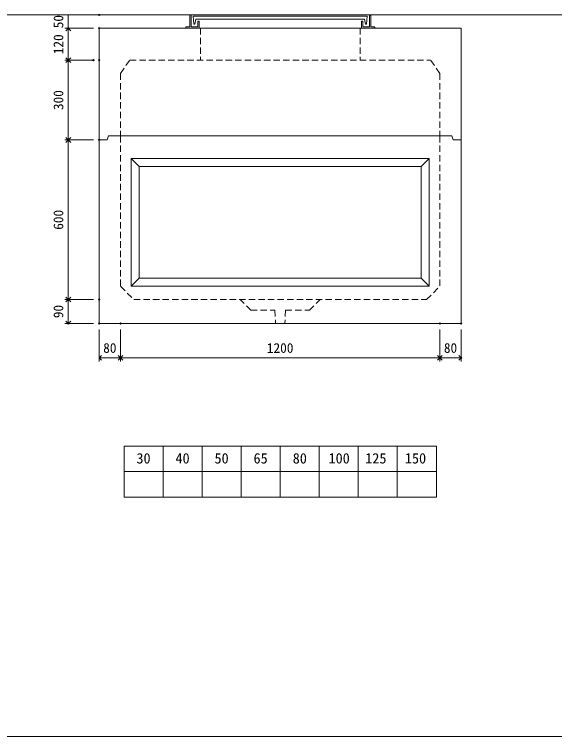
# Model space of a CAD drawing. Units: millimetres, scale not verified. Extents: x -6420 to 6420, y -3045 to 3045.
# Drawn here: x 2361 to 4391, y -2655 to 60 of the extents above; entities that cross this region are included whole.
import ezdxf
from ezdxf.enums import TextEntityAlignment as Align

# ---------------------------------------------------------------- set-up
doc = ezdxf.new("R2010")
doc.units = ezdxf.units.MM
doc.header["$LTSCALE"] = 20
doc.header["$PDMODE"] = 32
doc.header["$PDSIZE"] = 4
doc.linetypes.add('DASHED1', pattern=[1.8, 1.2, -0.6])
doc.layers.add('0-1_Defpoints', color=7, linetype='Continuous')
for name, color, linetype, lineweight in [('0-2_waku', 7, 'Continuous', 18), ('0-3_gaikei', 7, 'Continuous', 18), ('0-4_kakure', 7, 'DASHED1', 5), ('0-5_sunpou', 7, 'Continuous', 5), ('0-8_uchigawa', 6, 'Continuous', 18), ('0-A_futa', 3, 'Continuous', 18), ('0-B_GL', 4, 'Continuous', 18), ('0-D_文字１', 7, 'Continuous', 18)]:
    doc.layers.add(name, color=color, linetype=linetype, lineweight=lineweight)
doc.styles.add('ＭＳ ゴシック', font='')
doc.styles.get('ＭＳ ゴシック').set_extended_font_data('MS Gothic')

# ---------------------------------------------------------------- blocks, each defined once
blk = doc.blocks.new('_Open90')
at = {"layer": '0-5_sunpou'}
blk.add_line((0, 0), (-1, 0), dxfattribs=at)
blk.add_lwpolyline([(-0.5, 0.5), (0, 0), (-0.5, -0.5)], dxfattribs=at)
blk = doc.blocks.new('D62')
at = {"layer": '0-1_Defpoints'}
for p in [(5263.24, 2169.83), (5147.22, 1569.83), (5263.24, 1569.83)]:
    blk.add_point(p, dxfattribs=at)
at = {"layer": '0-5_sunpou'}
for p, q in [((5241.24, 2169.83), (5134.22, 2169.83)), ((5147.22, 2151.83), (5147.22, 1587.83)), ((5241.24, 1569.83), (5134.22, 1569.83))]:
    blk.add_line(p, q, dxfattribs=at)
at = {"layer": '0-5_sunpou', "xscale": 18, "yscale": 18}
for p, rotation in [((5147.22, 2169.83), 90), ((5147.22, 1569.83), 270)]:
    blk.add_blockref('_Open90', p, dxfattribs=dict(at, rotation=rotation))
at = {"layer": '0-5_sunpou', "style": 'ＭＳ ゴシック'}
blk.add_text('600', height=36.66, rotation=90, dxfattribs=at).set_placement((5139.22, 1832.33), align=Align.BOTTOM_LEFT)
blk = doc.blocks.new('D63')
at = {"layer": '0-1_Defpoints'}
for p in [(5263.24, 1569.83), (5147.22, 1479.83), (5263.24, 1479.83)]:
    blk.add_point(p, dxfattribs=at)
at = {"layer": '0-5_sunpou'}
for p, q in [((5241.24, 1569.83), (5134.22, 1569.83)), ((5147.22, 1551.83), (5147.22, 1497.83)), ((5241.24, 1479.83), (5134.22, 1479.83))]:
    blk.add_line(p, q, dxfattribs=at)
at = {"layer": '0-5_sunpou', "xscale": 18, "yscale": 18}
for p, rotation in [((5147.22, 1569.83), 90), ((5147.22, 1479.83), 270)]:
    blk.add_blockref('_Open90', p, dxfattribs=dict(at, rotation=rotation))
at = {"layer": '0-5_sunpou', "style": 'ＭＳ ゴシック'}
blk.add_text('90', height=36.66, rotation=90, dxfattribs=at).set_placement((5139.22, 1499.83), align=Align.BOTTOM_LEFT)
blk = doc.blocks.new('D64')
at = {"layer": '0-1_Defpoints'}
for p in [(5263.24, 1479.83), (5343.24, 1479.83), (5343.24, 1350.51)]:
    blk.add_point(p, dxfattribs=at)
at = {"layer": '0-5_sunpou'}
for p, q in [((5263.24, 1457.83), (5263.24, 1337.51)), ((5343.24, 1457.83), (5343.24, 1337.51)), ((5281.24, 1350.51), (5325.24, 1350.51))]:
    blk.add_line(p, q, dxfattribs=at)
at = {"layer": '0-5_sunpou', "xscale": 18, "yscale": 18, "rotation": 180}
blk.add_blockref('_Open90', (5263.24, 1350.51), dxfattribs=at)
at = {"layer": '0-5_sunpou', "xscale": 18, "yscale": 18}
blk.add_blockref('_Open90', (5343.24, 1350.51), dxfattribs=at)
at = {"layer": '0-5_sunpou', "style": 'ＭＳ ゴシック'}
blk.add_text('80', height=36.66, dxfattribs=at).set_placement((5278.24, 1358.51), align=Align.BOTTOM_LEFT)
blk = doc.blocks.new('D65')
at = {"layer": '0-1_Defpoints'}
for p in [(5343.24, 1479.83), (6543.24, 1479.83), (6543.24, 1350.51)]:
    blk.add_point(p, dxfattribs=at)
at = {"layer": '0-5_sunpou'}
for p, q in [((5343.24, 1457.83), (5343.24, 1337.51)), ((6543.24, 1457.83), (6543.24, 1337.51)), ((5361.24, 1350.51), (6525.24, 1350.51))]:
    blk.add_line(p, q, dxfattribs=at)
at = {"layer": '0-5_sunpou', "xscale": 18, "yscale": 18, "rotation": 180}
blk.add_blockref('_Open90', (5343.24, 1350.51), dxfattribs=at)
at = {"layer": '0-5_sunpou', "xscale": 18, "yscale": 18}
blk.add_blockref('_Open90', (6543.24, 1350.51), dxfattribs=at)
at = {"layer": '0-5_sunpou', "style": 'ＭＳ ゴシック'}
blk.add_text('1200', height=36.66, dxfattribs=at).set_placement((5893.24, 1358.51), align=Align.BOTTOM_LEFT)
blk = doc.blocks.new('D66')
at = {"layer": '0-1_Defpoints'}
for p in [(6543.24, 1479.83), (6623.24, 1479.83), (6623.24, 1350.51)]:
    blk.add_point(p, dxfattribs=at)
at = {"layer": '0-5_sunpou'}
for p, q in [((6543.24, 1457.83), (6543.24, 1337.51)), ((6623.24, 1457.83), (6623.24, 1337.51)), ((6561.24, 1350.51), (6605.24, 1350.51))]:
    blk.add_line(p, q, dxfattribs=at)
at = {"layer": '0-5_sunpou', "xscale": 18, "yscale": 18, "rotation": 180}
blk.add_blockref('_Open90', (6543.24, 1350.51), dxfattribs=at)
at = {"layer": '0-5_sunpou', "xscale": 18, "yscale": 18}
blk.add_blockref('_Open90', (6623.24, 1350.51), dxfattribs=at)
at = {"layer": '0-5_sunpou', "style": 'ＭＳ ゴシック'}
blk.add_text('80', height=36.66, dxfattribs=at).set_placement((6558.24, 1358.51), align=Align.BOTTOM_LEFT)
blk = doc.blocks.new('D67')
at = {"layer": '0-1_Defpoints'}
for p in [(5263.24, 2589.83), (5147.22, 2469.83), (5263.24, 2469.83)]:
    blk.add_point(p, dxfattribs=at)
at = {"layer": '0-5_sunpou'}
for p, q in [((5241.24, 2589.83), (5134.22, 2589.83)), ((5147.22, 2571.83), (5147.22, 2487.83)), ((5241.24, 2469.83), (5134.22, 2469.83))]:
    blk.add_line(p, q, dxfattribs=at)
at = {"layer": '0-5_sunpou', "xscale": 18, "yscale": 18}
for p, rotation in [((5147.22, 2589.83), 90), ((5147.22, 2469.83), 270)]:
    blk.add_blockref('_Open90', p, dxfattribs=dict(at, rotation=rotation))
at = {"layer": '0-5_sunpou', "style": 'ＭＳ ゴシック'}
blk.add_text('120', height=36.66, rotation=90, dxfattribs=at).set_placement((5139.22, 2492.33), align=Align.BOTTOM_LEFT)
blk = doc.blocks.new('D68')
at = {"layer": '0-1_Defpoints'}
for p in [(5241.24, 2469.83), (5147.22, 2169.83), (5263.24, 2169.83)]:
    blk.add_point(p, dxfattribs=at)
at = {"layer": '0-5_sunpou'}
for p, q in [((5219.24, 2469.83), (5134.22, 2469.83)), ((5147.22, 2451.83), (5147.22, 2187.83)), ((5241.24, 2169.83), (5134.22, 2169.83))]:
    blk.add_line(p, q, dxfattribs=at)
at = {"layer": '0-5_sunpou', "xscale": 18, "yscale": 18}
for p, rotation in [((5147.22, 2469.83), 90), ((5147.22, 2169.83), 270)]:
    blk.add_blockref('_Open90', p, dxfattribs=dict(at, rotation=rotation))
at = {"layer": '0-5_sunpou', "style": 'ＭＳ ゴシック'}
blk.add_text('300', height=36.66, rotation=90, dxfattribs=at).set_placement((5139.22, 2282.33), align=Align.BOTTOM_LEFT)
blk = doc.blocks.new('D45')
at = {"layer": '0-1_Defpoints'}
for p in [(5263.24, 2639.83), (5147.22, 2589.83), (5263.24, 2589.83)]:
    blk.add_point(p, dxfattribs=at)
at = {"layer": '0-5_sunpou'}
for p, q in [((5241.24, 2639.83), (5134.22, 2639.83)), ((5147.22, 2639.83), (5147.22, 2589.83)), ((5241.24, 2589.83), (5134.22, 2589.83))]:
    blk.add_line(p, q, dxfattribs=at)
at = {"layer": '0-5_sunpou', "style": 'ＭＳ ゴシック'}
blk.add_text('50', height=36.66, rotation=90, dxfattribs=at).set_placement((5139.22, 2589.83), align=Align.BOTTOM_LEFT)

msp = doc.modelspace()

# ---------------------------------------------------------------- linework, layer by layer
at = {"layer": '0-2_waku'}
for p, q in [((2773.19, -1562.87), (2773.19, -1754.87)), ((2773.19, -1562.87), (2773.19, -1754.87)), ((2773.19, -1562.87), (2773.19, -1754.87)), ((2773.19, -1562.87), (2773.19, -1754.87)), ((2773.19, -1562.87), (3946.52, -1562.87)), ((2919.86, -1562.87), (2919.86, -1754.87)), ((3066.52, -1562.87), (3066.52, -1754.87)), ((3066.52, -1562.87), (3066.52, -1754.87)), ((3213.19, -1562.87), (3213.19, -1754.87)), ((3359.86, -1562.87), (3359.86, -1754.87)), ((3506.52, -1562.87), (3506.52, -1754.87)), ((3653.19, -1562.87), (3653.19, -1754.87)), ((3799.86, -1562.87), (3799.86, -1754.87)), ((3946.52, -1562.87), (3946.52, -1754.87)), ((2773.19, -1658.87), (3946.52, -1658.87)), ((2773.19, -1754.87), (3946.52, -1754.87)), ((-1740.14, -2654.87), (6419.86, -2654.87))]:
    msp.add_line(p, q, dxfattribs=at)
at = {"layer": '0-3_gaikei'}
for p, q in [((4039.86, 8.13), (2679.86, 8.13)), ((2709.86, -411.87), (2714.86, -396.87)), ((2709.86, -411.87), (2714.86, -396.87)), ((2714.86, -396.87), (4004.86, -396.87)), ((2714.86, -396.87), (4004.86, -396.87)), ((4009.86, -411.87), (4004.86, -396.87)), ((4009.86, -411.87), (4004.86, -396.87)), ((2709.86, -411.87), (2679.86, -411.87)), ((2709.86, -411.87), (2679.86, -411.87)), ((4039.86, -411.87), (4009.86, -411.87)), ((4039.86, -411.87), (4009.86, -411.87)), ((4039.86, -1101.87), (2679.86, -1101.87))]:
    msp.add_line(p, q, dxfattribs=at)
for points in [[(2679.86, 8.13), (2679.86, -411.87), (2679.86, -1101.87)], [(4039.86, 8.13), (4039.86, -411.87), (4039.86, -1101.87)]]:
    msp.add_lwpolyline(points, dxfattribs=at)
at = {"layer": '0-4_kakure'}
for p, q in [((3059.86, 8.13), (3059.86, -111.87)), ((3659.86, 8.13), (3659.86, -111.87)), ((2759.86, -161.87), (2794.86, -111.87)), ((2794.86, -111.87), (3924.86, -111.87)), ((2794.86, -111.87), (3924.86, -111.87)), ((3959.86, -161.87), (3924.86, -111.87)), ((3909.86, -1011.87), (3959.86, -961.87)), ((3249.86, -1051.87), (3209.86, -1011.87)), ((3249.86, -1051.87), (3339.86, -1051.87)), ((3339.86, -1051.87), (3342.36, -1101.87)), ((3379.86, -1051.87), (3377.36, -1101.87))]:
    msp.add_line(p, q, dxfattribs=at)
for points in [[(2759.86, -161.87), (2759.86, -396.87), (2759.86, -961.87)], [(3959.86, -161.87), (3959.86, -396.87), (3959.86, -961.87)], [(2759.86, -961.87), (2809.86, -1011.87), (3909.86, -1011.87)], [(3379.86, -1051.87), (3469.86, -1051.87), (3509.86, -1011.87)]]:
    msp.add_lwpolyline(points, dxfattribs=at)
at = {"layer": '0-8_uchigawa'}
for p, q in [((2799.86, -481.87), (3919.86, -481.87)), ((2799.86, -481.87), (2799.86, -961.87)), ((2799.86, -481.87), (2829.86, -511.87)), ((3919.86, -481.87), (3889.86, -511.87)), ((3919.86, -961.87), (3919.86, -481.87)), ((2829.86, -511.87), (3889.86, -511.87)), ((2829.86, -511.87), (2829.86, -931.87)), ((3889.86, -931.87), (3889.86, -511.87)), ((2799.86, -961.87), (2829.86, -931.87)), ((2829.86, -931.87), (3889.86, -931.87)), ((3919.86, -961.87), (3889.86, -931.87)), ((2799.86, -961.87), (3919.86, -961.87))]:
    msp.add_line(p, q, dxfattribs=at)
at = {"layer": '0-A_futa'}
for p, q in [((3019.85, 56.13), (3019.85, 13.13)), ((3021.85, 58.13), (3024.85, 58.13)), ((3024.85, 58.13), (3024.85, 13.13)), ((3694.86, 58.13), (3697.86, 58.13)), ((3699.86, 56.13), (3699.86, 13.13)), ((3032.67, 53.63), (3687, 53.63)), ((3032.67, 53.63), (3035.16, 23.63)), ((3043.19, 42.63), (3038.87, 23.63)), ((3043.19, 42.63), (3676.53, 42.63)), ((3049.85, 33.13), (3049.85, 13.13)), ((3051.85, 35.13), (3052.85, 35.13)), ((3054.85, 33.13), (3054.85, 8.13)), ((3664.86, 33.13), (3664.86, 8.13)), ((3667.86, 35.13), (3666.86, 35.13)), ((3669.86, 33.13), (3669.86, 13.13)), ((3676.53, 42.63), (3680.84, 23.63)), ((3687, 53.63), (3684.75, 23.63)), ((3004.85, 11.13), (3004.85, 10.13)), ((3006.85, 13.13), (3019.85, 13.13)), ((3059.86, 8.13), (3006.85, 8.13)), ((3024.85, 13.13), (3049.85, 13.13)), ((3035.16, 23.63), (3038.87, 23.63)), ((3664.86, 8.13), (3712.86, 8.13)), ((3684.75, 23.63), (3680.84, 23.63)), ((3712.86, 13.13), (3699.86, 13.13)), ((3714.86, 11.13), (3714.86, 10.13))]:
    msp.add_line(p, q, dxfattribs=at)
msp.add_lwpolyline([(3694.86, 58.13), (3694.86, 13.13), (3669.86, 13.13)], dxfattribs=at)
for centre, start, end in [((3021.85, 56.13), 90, 180), ((3697.86, 56.13), 0, 90), ((3051.85, 33.13), 90, 180), ((3052.85, 33.13), 0, 90), ((3666.86, 33.13), 90, 180), ((3667.86, 33.13), 0, 90), ((3006.85, 11.13), 90, 180), ((3006.85, 10.13), 180, 270), ((3712.86, 11.13), 0, 90), ((3712.86, 10.13), 270, 0)]:
    msp.add_arc(centre, 2, start, end, dxfattribs=at)
at = {"layer": '0-B_GL'}
msp.add_line((-1740.14, 58.13), (6419.86, 58.13), dxfattribs=at)

# ---------------------------------------------------------------- block references
at = {"layer": '0-5_sunpou'}
for name in ['D45', 'D67', 'D68', 'D62', 'D63', 'D64', 'D65', 'D66']:
    msp.add_blockref(name, (-2583.38, -2581.71), dxfattribs=at)

# ---------------------------------------------------------------- texts
at = {"layer": '0-D_文字１', "style": 'ＭＳ ゴシック'}
for s, p in [('30', (2819.77, -1639.96)), ('40', (2966.44, -1639.96)), ('50', (3113.1, -1639.96)), ('65', (3259.77, -1639.96)), ('80', (3406.98, -1639.96)), ('100', (3541.48, -1639.96)), ('125', (3679.33, -1639.96)), ('150', (3828.35, -1639.96))]:
    msp.add_text(s, height=39.1, dxfattribs=at).set_placement(p, align=Align.BOTTOM_LEFT)

doc.saveas('drawing.dxf')
